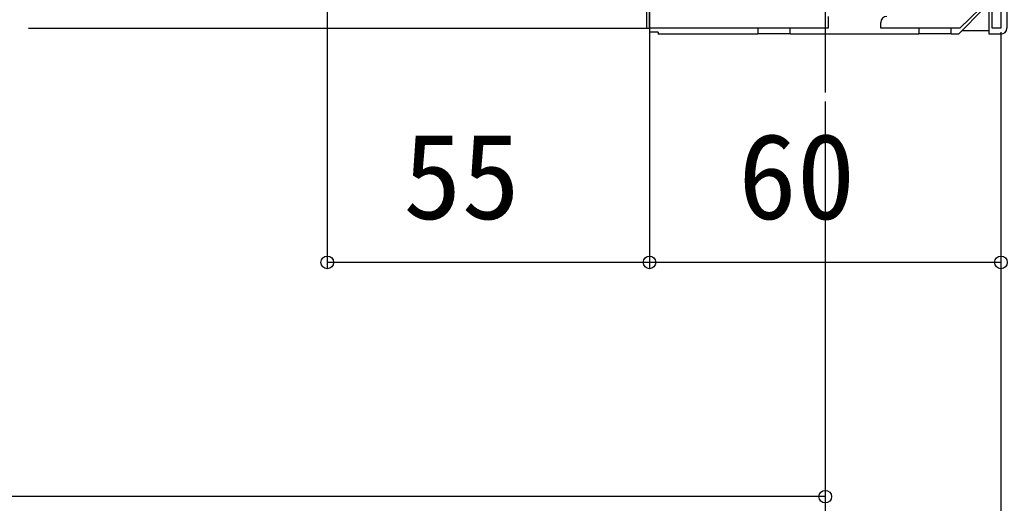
# Model space of a CAD drawing. Units: millimetres, scale not verified. Extents: x -875 to 875, y -1304 to 1296.
# Drawn here: x 536.5 to 705.1, y -1179.8 to -1097.3 of the extents above; entities that cross this region are included whole.
import ezdxf
from ezdxf.enums import TextEntityAlignment as Align

# ---------------------------------------------------------------- set-up
doc = ezdxf.new("R2010")
doc.units = ezdxf.units.MM
doc.header["$LTSCALE"] = 8
for name, color, linetype in [('0-3_YKK_11', 7, 'Continuous'), ('0-4_YKK_12', 2, 'Continuous'), ('0-5_YKK_13', 4, 'Continuous'), ('0-6_YKK_D', 6, 'Continuous')]:
    doc.layers.add(name, color=color, linetype=linetype)
doc.styles.add('ＭＳ ゴシック', font='')
doc.styles.get('ＭＳ ゴシック').set_extended_font_data('MS Gothic')

msp = doc.modelspace()

# ---------------------------------------------------------------- linework, layer by layer
at = {"layer": '0-3_YKK_11'}
for points in [[(703.7, -937), (703.7, -1090.4), (704, -1090.7), (704, -1098.7), (702.5, -1098.7), (702.5, -1093.8), (702.132, -1093.646), (697, -1098.7), (683.5, -1098.7), (683.5, -1097.7)], [(674.5, -1096.7), (674.5, -1098.7), (644, -1098.7), (644, -1056.158)]]:
    msp.add_lwpolyline(points, dxfattribs=at)
msp.add_arc((684.5, -1097.7), 1, 90.00001, 179.99999, dxfattribs=at)
at = {"layer": '0-4_YKK_12'}
for p, q in [((674, -339.7), (674, -1109.7)), ((643.5, -1014.7), (643.5, -1098.7)), ((538, -1098.7), (643.5, -1098.7))]:
    msp.add_line(p, q, dxfattribs=at)
at = {"layer": '0-5_YKK_13'}
for p, q in [((705, -934.7), (705, -1098.702)), ((644, -1093.7), (644, -1099.394)), ((701.146, -1095.296), (696.743, -1099.7)), ((702, -1099.7), (702, -1095.65)), ((643.5, -1098.7), (644, -1098.7)), ((662.5, -1098.7), (662.5, -1099.7)), ((668, -1099.7), (668, -1098.7)), ((690, -1098.7), (690, -1099.7)), ((695.5, -1099.7), (695.5, -1098.7)), ((695.5, -1099.7), (695.5, -1098.7)), ((697.354, -1099.088), (702, -1099.088)), ((645.5, -1099.394), (644, -1099.394)), ((645.5, -1099.394), (645.5, -1099.7)), ((662.5, -1099.7), (645.5, -1099.7)), ((662.5, -1099.608), (668, -1099.608)), ((690, -1099.7), (668, -1099.7)), ((690, -1099.608), (695.5, -1099.608)), ((696.743, -1099.7), (695.5, -1099.7)), ((704.002, -1099.7), (702, -1099.7))]:
    msp.add_line(p, q, dxfattribs=at)
msp.add_ellipse((703.998, -1098.698), major_axis=(0.71, -0.71), ratio=0.99628, start_param=5.4996506, end_param=7.06672, dxfattribs=at)
at = {"layer": '0-6_YKK_D'}
for p, q in [((589, -1014.4), (589, -1139.7)), ((644, -1099.4), (644, -1139.7)), ((644, -1099.4), (644, -1139.7)), ((704, -1099.4), (704, -1259.7)), ((704, -1099.4), (704, -1139.7)), ((674, -1111.2), (674, -1219.7)), ((674, -1111.2), (674, -1179.7)), ((674, -1111.2), (674, -1259.7)), ((674, -1111.2), (674, -1259.7)), ((644, -1138.7), (589, -1138.7)), ((704, -1138.7), (644, -1138.7)), ((674, -1178.7), (344, -1178.7))]:
    msp.add_line(p, q, dxfattribs=at)
for centre in [(589, -1138.7), (644, -1138.7), (644, -1138.7), (704, -1138.7), (674, -1178.7)]:
    msp.add_circle(centre, 1.075, dxfattribs=at)

# ---------------------------------------------------------------- texts
at = {"layer": '0-6_YKK_D', "style": 'ＭＳ ゴシック'}
for s, p in [('55', (601.955, -1135.7)), ('60', (659.17, -1135.7))]:
    msp.add_text(s, height=14.66, dxfattribs=at).set_placement(p, align=Align.BOTTOM_LEFT)

doc.saveas('drawing.dxf')
